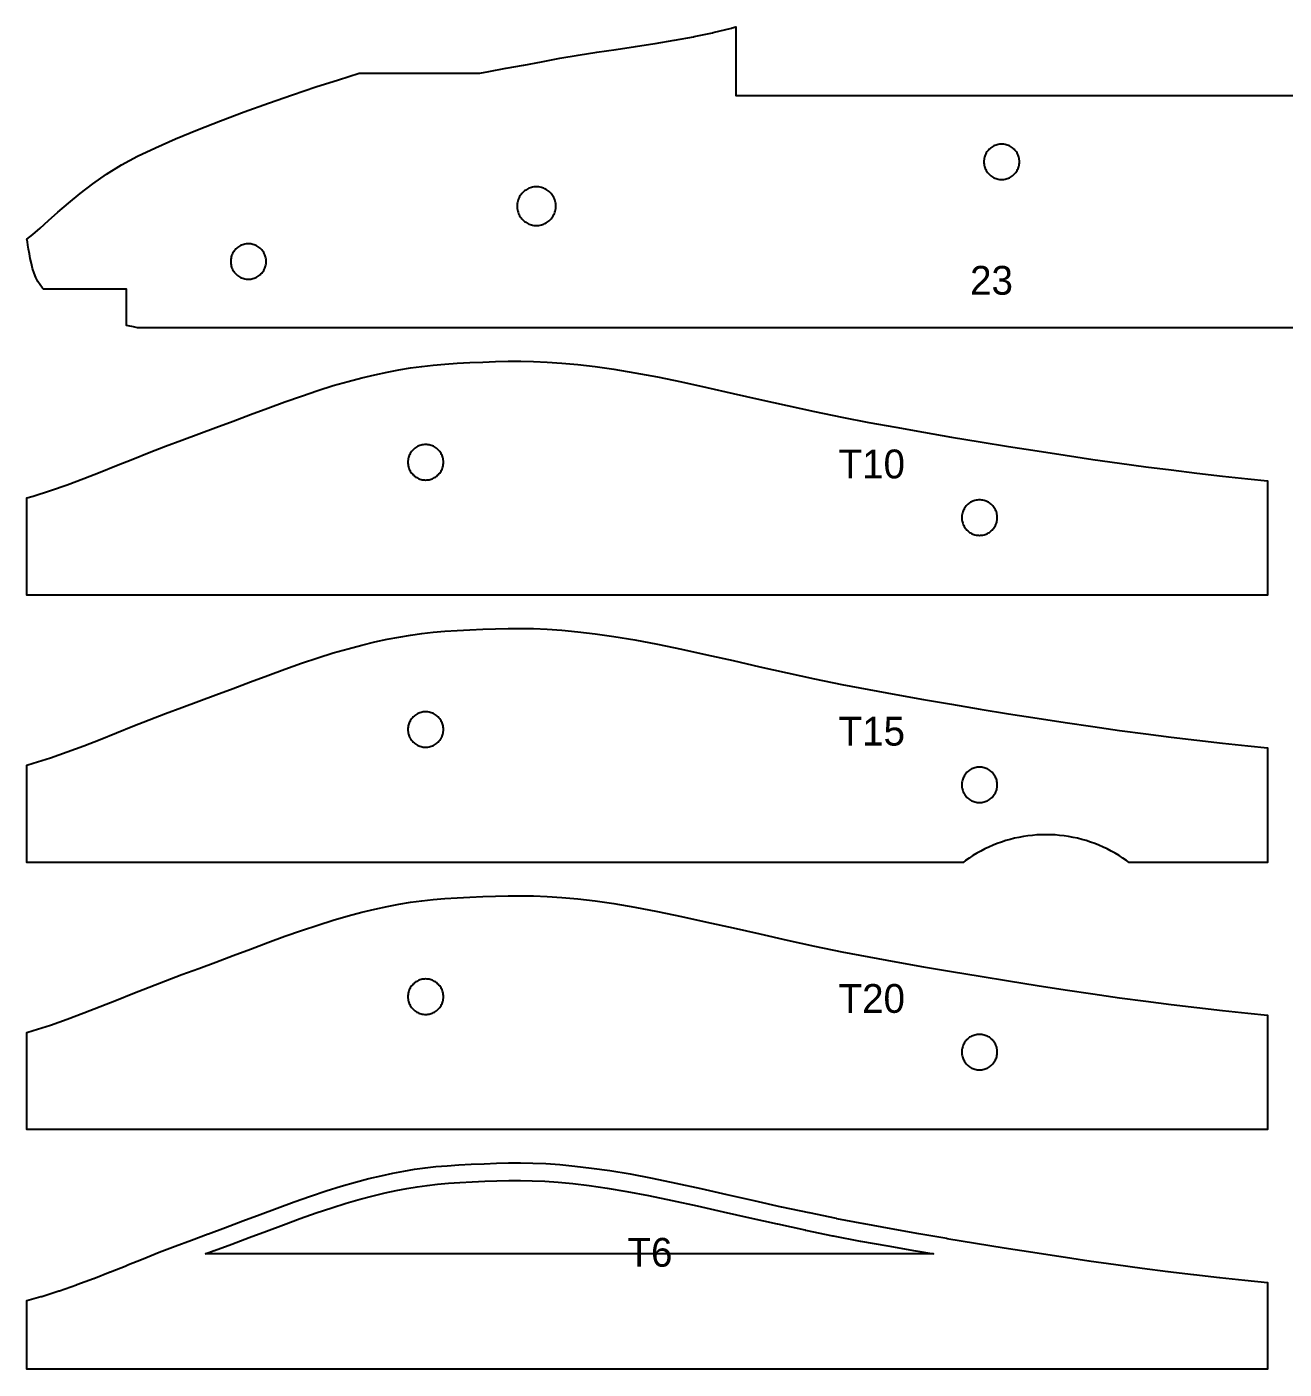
# Model space of a CAD drawing. Header units: metres. Extents: x 6 to 578, y 171 to 394.
# Drawn here: x 6 to 119.5, y 171.3 to 292.5 of the extents above; entities that cross this region are included whole.
import ezdxf

# ---------------------------------------------------------------- set-up
doc = ezdxf.new("R2010")
doc.units = ezdxf.units.M
for name, color, linetype in [('CORTAR', 1, 'Continuous'), ('GRABAR', 5, 'Continuous'), ('GRABAR_RELLENO', 5, 'Continuous')]:
    doc.layers.add(name, color=color, linetype=linetype)

msp = doc.modelspace()

# ---------------------------------------------------------------- linework, layer by layer
at = {"layer": 'CORTAR'}
msp.add_lwpolyline([(192, 265.33), (16, 265.33), (15.63, 265.42), (15.14, 265.53), (15, 265.56), (15, 268.83), (7.5, 268.83), (7.42, 268.92), (7.21, 269.22), (7, 269.53), (6.81, 269.88), (6.66, 270.27), (6.52, 270.7), (6.41, 271.15), (6.31, 271.59), (6.23, 272.03), (6.16, 272.43), (6.1, 272.79), (6.05, 273.1), (6, 273.33), (6.55, 273.78), (7.2, 274.35), (7.95, 275.03), (8.8, 275.79), (9.75, 276.61), (10.8, 277.47), (11.95, 278.34), (13.2, 279.21), (14.55, 280.05), (16, 280.83), (17.61, 281.6), (19.42, 282.39), (21.39, 283.21), (23.47, 284.02), (25.62, 284.83), (27.81, 285.62), (29.98, 286.37), (32.1, 287.09), (34.12, 287.74), (36, 288.33), (46.88, 288.33), (47.71, 288.48), (49.25, 288.77), (49.26, 288.77), (50.83, 289.06), (50.85, 289.06), (52.46, 289.37), (54.1, 289.68), (55.76, 289.95), (57.46, 290.22), (59.19, 290.47), (59.19, 290.47), (60.93, 290.73), (60.95, 290.73), (62.68, 291), (62.71, 291.01), (64.43, 291.3), (64.47, 291.3), (66.17, 291.62), (66.23, 291.63), (67.9, 291.98), (67.97, 292), (69.6, 292.4), (69.68, 292.42), (70, 292.51), (70, 286.33), (182, 286.33)], dxfattribs=at)
for points in [[(95.57, 280.64), (95.55, 280.74), (95.52, 280.84), (95.48, 280.94), (95.43, 281.04), (95.39, 281.13), (95.33, 281.22), (95.27, 281.3), (95.2, 281.38), (95.13, 281.46), (95.05, 281.53), (94.97, 281.6), (94.89, 281.66), (94.8, 281.71), (94.71, 281.76), (94.61, 281.81), (94.51, 281.84), (94.41, 281.87), (94.31, 281.9), (94.21, 281.92), (94.1, 281.93), (94, 281.93), (93.9, 281.93), (93.79, 281.92), (93.69, 281.9), (93.59, 281.87), (93.49, 281.84), (93.39, 281.81), (93.29, 281.76), (93.2, 281.71), (93.11, 281.66), (93.03, 281.6), (92.95, 281.53), (92.87, 281.46), (92.8, 281.38), (92.73, 281.3), (92.67, 281.22), (92.61, 281.13), (92.57, 281.04), (92.52, 280.94), (92.48, 280.84), (92.45, 280.74), (92.43, 280.64), (92.41, 280.54), (92.4, 280.43), (92.4, 280.33), (92.4, 280.22), (92.41, 280.12), (92.43, 280.02), (92.45, 279.92), (92.48, 279.81), (92.52, 279.72), (92.57, 279.62), (92.61, 279.53), (92.67, 279.44), (92.73, 279.36), (92.8, 279.27), (92.87, 279.2), (92.95, 279.13), (93.03, 279.06), (93.11, 279), (93.2, 278.94), (93.29, 278.89), (93.39, 278.85), (93.49, 278.81), (93.59, 278.78), (93.69, 278.76), (93.79, 278.74), (93.9, 278.73), (94, 278.73), (94.1, 278.73), (94.21, 278.74), (94.31, 278.76), (94.41, 278.78), (94.51, 278.81), (94.61, 278.85), (94.71, 278.89), (94.8, 278.94), (94.89, 279), (94.97, 279.06), (95.05, 279.13), (95.13, 279.2), (95.2, 279.27), (95.27, 279.36), (95.33, 279.44), (95.39, 279.53), (95.43, 279.62), (95.48, 279.72), (95.52, 279.81), (95.55, 279.92), (95.57, 280.02), (95.59, 280.12), (95.6, 280.22), (95.6, 280.33), (95.6, 280.43), (95.59, 280.54), (95.57, 280.64)], [(53.46, 277.3), (53.39, 277.39), (53.32, 277.48), (53.24, 277.57), (53.15, 277.65), (53.07, 277.72), (52.97, 277.78), (52.88, 277.84), (52.77, 277.9), (52.67, 277.95), (52.56, 277.99), (52.45, 278.02), (52.34, 278.05), (52.23, 278.06), (52.11, 278.08), (52, 278.08), (51.89, 278.08), (51.77, 278.06), (51.66, 278.05), (51.55, 278.02), (51.44, 277.99), (51.33, 277.95), (51.23, 277.9), (51.12, 277.84), (51.03, 277.78), (50.93, 277.72), (50.85, 277.65), (50.76, 277.57), (50.68, 277.48), (50.61, 277.39), (50.54, 277.3), (50.48, 277.2), (50.43, 277.1), (50.38, 277), (50.34, 276.89), (50.31, 276.78), (50.28, 276.67), (50.26, 276.56), (50.25, 276.44), (50.25, 276.33), (50.25, 276.21), (50.26, 276.1), (50.28, 275.99), (50.31, 275.88), (50.34, 275.77), (50.38, 275.66), (50.43, 275.56), (50.48, 275.45), (50.54, 275.36), (50.61, 275.26), (50.68, 275.18), (50.76, 275.09), (50.85, 275.01), (50.93, 274.94), (51.03, 274.87), (51.12, 274.81), (51.23, 274.76), (51.33, 274.71), (51.44, 274.67), (51.55, 274.64), (51.66, 274.61), (51.77, 274.59), (51.89, 274.58), (52, 274.58), (52.11, 274.58), (52.23, 274.59), (52.34, 274.61), (52.45, 274.64), (52.56, 274.67), (52.67, 274.71), (52.77, 274.76), (52.88, 274.81), (52.97, 274.87), (53.07, 274.94), (53.15, 275.01), (53.24, 275.09), (53.32, 275.18), (53.39, 275.26), (53.46, 275.36), (53.52, 275.45), (53.57, 275.56), (53.62, 275.66), (53.66, 275.77), (53.69, 275.88), (53.72, 275.99), (53.74, 276.1), (53.75, 276.21), (53.75, 276.33), (53.75, 276.44), (53.74, 276.56), (53.72, 276.67), (53.69, 276.78), (53.66, 276.89), (53.62, 277), (53.57, 277.1), (53.52, 277.2), (53.46, 277.3)], [(27.55, 271.74), (27.52, 271.84), (27.48, 271.94), (27.43, 272.04), (27.39, 272.13), (27.33, 272.22), (27.27, 272.3), (27.2, 272.38), (27.13, 272.46), (27.05, 272.53), (26.97, 272.6), (26.89, 272.66), (26.8, 272.71), (26.71, 272.76), (26.61, 272.81), (26.51, 272.84), (26.41, 272.87), (26.31, 272.9), (26.21, 272.92), (26.1, 272.93), (26, 272.93), (25.9, 272.93), (25.79, 272.92), (25.69, 272.9), (25.59, 272.87), (25.49, 272.84), (25.39, 272.81), (25.29, 272.76), (25.2, 272.71), (25.11, 272.66), (25.03, 272.6), (24.95, 272.53), (24.87, 272.46), (24.8, 272.38), (24.73, 272.3), (24.67, 272.22), (24.61, 272.13), (24.57, 272.04), (24.52, 271.94), (24.48, 271.84), (24.45, 271.74), (24.43, 271.64), (24.41, 271.54), (24.4, 271.43), (24.4, 271.33), (24.4, 271.22), (24.41, 271.12), (24.43, 271.02), (24.45, 270.92), (24.48, 270.81), (24.52, 270.72), (24.57, 270.62), (24.61, 270.53), (24.67, 270.44), (24.73, 270.36), (24.8, 270.27), (24.87, 270.2), (24.95, 270.13), (25.03, 270.06), (25.11, 270), (25.2, 269.94), (25.29, 269.89), (25.39, 269.85), (25.49, 269.81), (25.59, 269.78), (25.69, 269.76), (25.79, 269.74), (25.9, 269.73), (26, 269.73), (26.1, 269.73), (26.21, 269.74), (26.31, 269.76), (26.41, 269.78), (26.51, 269.81), (26.61, 269.85), (26.71, 269.89), (26.8, 269.94), (26.89, 270), (26.97, 270.06), (27.05, 270.13), (27.13, 270.2), (27.2, 270.27), (27.27, 270.36), (27.33, 270.44), (27.39, 270.53), (27.43, 270.62), (27.48, 270.72), (27.52, 270.81), (27.55, 270.92), (27.57, 271.02), (27.59, 271.12), (27.6, 271.22), (27.6, 271.33), (27.6, 271.43), (27.59, 271.54), (27.57, 271.64), (27.55, 271.74)], [(9.65, 251.17), (11.14, 251.73), (12.62, 252.31), (14.1, 252.9), (15.56, 253.49), (17.03, 254.07), (18.51, 254.65), (20, 255.2), (21.52, 255.76), (23.06, 256.33), (24.63, 256.92), (26.19, 257.51), (27.75, 258.09), (29.29, 258.65), (30.79, 259.18), (32.26, 259.68), (33.66, 260.12), (35, 260.5), (36.25, 260.83), (37.42, 261.11), (38.53, 261.35), (39.59, 261.55), (40.62, 261.72), (41.65, 261.86), (42.68, 261.97), (43.74, 262.07), (44.84, 262.14), (46, 262.2), (47.17, 262.25), (48.31, 262.3), (49.44, 262.32), (50.58, 262.33), (51.75, 262.31), (52.98, 262.25), (54.3, 262.16), (55.73, 262.03), (57.29, 261.84), (59, 261.6), (60.89, 261.29), (62.93, 260.9), (65.1, 260.45), (67.38, 259.95), (69.75, 259.41), (72.18, 258.87), (74.64, 258.32), (77.11, 257.78), (79.57, 257.27), (82, 256.8), (84.44, 256.36), (86.94, 255.92), (89.48, 255.48), (92.05, 255.05), (94.62, 254.63), (97.19, 254.22), (99.73, 253.83), (102.22, 253.46), (104.65, 253.12), (107, 252.8), (109.31, 252.51), (111.63, 252.23), (113.94, 251.96), (116.22, 251.71), (118, 251.53), (118, 241.2), (88.4, 241.2), (88.4, 241.21), (68.4, 241.21), (68, 241.21), (8, 241.21), (8, 241.2), (6, 241.2), (6, 249.99), (6.58, 250.15), (8.13, 250.65), (9.65, 251.17)], [(43.59, 253.41), (43.57, 253.51), (43.55, 253.62), (43.52, 253.72), (43.48, 253.81), (43.43, 253.91), (43.39, 254), (43.33, 254.09), (43.27, 254.18), (43.2, 254.26), (43.13, 254.33), (43.05, 254.41), (42.97, 254.47), (42.89, 254.53), (42.8, 254.59), (42.71, 254.64), (42.61, 254.68), (42.51, 254.72), (42.41, 254.75), (42.31, 254.77), (42.21, 254.79), (42.1, 254.8), (42, 254.8), (41.9, 254.8), (41.79, 254.79), (41.69, 254.77), (41.59, 254.75), (41.49, 254.72), (41.39, 254.68), (41.29, 254.64), (41.2, 254.59), (41.11, 254.53), (41.03, 254.47), (40.95, 254.41), (40.87, 254.33), (40.8, 254.26), (40.73, 254.18), (40.67, 254.09), (40.61, 254), (40.57, 253.91), (40.52, 253.81), (40.48, 253.72), (40.45, 253.62), (40.43, 253.51), (40.41, 253.41), (40.4, 253.31), (40.4, 253.2), (40.4, 253.1), (40.41, 252.99), (40.43, 252.89), (40.45, 252.79), (40.48, 252.69), (40.52, 252.59), (40.57, 252.49), (40.61, 252.4), (40.67, 252.31), (40.73, 252.23), (40.8, 252.15), (40.87, 252.07), (40.95, 252), (41.03, 251.93), (41.11, 251.87), (41.2, 251.82), (41.29, 251.77), (41.39, 251.72), (41.49, 251.69), (41.59, 251.66), (41.69, 251.63), (41.79, 251.62), (41.9, 251.61), (42, 251.6), (42.1, 251.61), (42.21, 251.62), (42.31, 251.63), (42.41, 251.66), (42.51, 251.69), (42.61, 251.72), (42.71, 251.77), (42.8, 251.82), (42.89, 251.87), (42.97, 251.93), (43.05, 252), (43.13, 252.07), (43.2, 252.15), (43.27, 252.23), (43.33, 252.31), (43.39, 252.4), (43.43, 252.49), (43.48, 252.59), (43.52, 252.69), (43.55, 252.79), (43.57, 252.89), (43.59, 252.99), (43.6, 253.1), (43.6, 253.2), (43.6, 253.31), (43.59, 253.41)], [(93.6, 248.31), (93.59, 248.41), (93.57, 248.51), (93.55, 248.62), (93.52, 248.72), (93.48, 248.81), (93.43, 248.91), (93.39, 249), (93.33, 249.09), (93.27, 249.18), (93.2, 249.26), (93.13, 249.33), (93.05, 249.41), (92.97, 249.47), (92.89, 249.53), (92.8, 249.59), (92.71, 249.64), (92.61, 249.68), (92.51, 249.72), (92.41, 249.75), (92.31, 249.77), (92.21, 249.79), (92.1, 249.8), (92, 249.8), (91.9, 249.8), (91.79, 249.79), (91.69, 249.77), (91.59, 249.75), (91.49, 249.72), (91.39, 249.68), (91.29, 249.64), (91.2, 249.59), (91.11, 249.53), (91.03, 249.47), (90.95, 249.41), (90.87, 249.33), (90.8, 249.26), (90.73, 249.18), (90.67, 249.09), (90.61, 249), (90.57, 248.91), (90.52, 248.81), (90.48, 248.72), (90.45, 248.62), (90.43, 248.51), (90.41, 248.41), (90.4, 248.31), (90.4, 248.2), (90.4, 248.1), (90.41, 247.99), (90.43, 247.89), (90.45, 247.79), (90.48, 247.69), (90.52, 247.59), (90.57, 247.49), (90.61, 247.4), (90.67, 247.31), (90.73, 247.23), (90.8, 247.15), (90.87, 247.07), (90.95, 247), (91.03, 246.93), (91.11, 246.87), (91.2, 246.82), (91.29, 246.77), (91.39, 246.72), (91.49, 246.69), (91.59, 246.66), (91.69, 246.63), (91.79, 246.62), (91.9, 246.61), (92, 246.6), (92.1, 246.61), (92.21, 246.62), (92.31, 246.63), (92.41, 246.66), (92.51, 246.69), (92.61, 246.72), (92.71, 246.77), (92.8, 246.82), (92.89, 246.87), (92.97, 246.93), (93.05, 247), (93.13, 247.07), (93.2, 247.15), (93.27, 247.23), (93.33, 247.31), (93.39, 247.4), (93.43, 247.49), (93.48, 247.59), (93.52, 247.69), (93.55, 247.79), (93.57, 247.89), (93.59, 247.99), (93.6, 248.1), (93.6, 248.2), (93.6, 248.31)], [(9.65, 227.05), (11.14, 227.6), (12.62, 228.18), (14.1, 228.77), (15.56, 229.36), (17.03, 229.95), (18.51, 230.52), (20, 231.07), (21.52, 231.63), (23.06, 232.21), (24.63, 232.79), (26.19, 233.38), (27.75, 233.96), (29.29, 234.52), (30.79, 235.06), (32.26, 235.55), (33.66, 235.99), (35, 236.37), (36.25, 236.7), (37.42, 236.98), (38.53, 237.22), (39.59, 237.42), (40.62, 237.59), (41.65, 237.73), (42.68, 237.85), (43.74, 237.94), (44.84, 238.01), (46, 238.07), (47.17, 238.13), (48.31, 238.17), (49.44, 238.2), (50.58, 238.2), (51.75, 238.18), (52.98, 238.13), (54.3, 238.04), (55.73, 237.9), (57.29, 237.72), (59, 237.47), (60.89, 237.16), (62.93, 236.77), (65.1, 236.32), (67.38, 235.82), (69.75, 235.29), (72.18, 234.74), (74.64, 234.19), (77.11, 233.65), (79.57, 233.14), (82, 232.67), (84.44, 232.23), (86.94, 231.79), (89.48, 231.35), (92.05, 230.92), (94.62, 230.5), (97.19, 230.09), (99.73, 229.7), (102.22, 229.33), (104.65, 228.99), (107, 228.67), (109.31, 228.38), (111.63, 228.1), (113.94, 227.83), (116.22, 227.59), (118, 227.41), (118, 217.08), (118, 217.07), (105.5, 217.07), (105.28, 217.24), (104.94, 217.47), (104.6, 217.69), (104.25, 217.9), (103.89, 218.1), (103.53, 218.29), (103.16, 218.46), (102.78, 218.62), (102.4, 218.77), (102.02, 218.91), (101.63, 219.04), (101.24, 219.15), (100.84, 219.25), (100.44, 219.33), (100.04, 219.41), (99.63, 219.47), (99.23, 219.51), (98.82, 219.55), (98.41, 219.57), (98, 219.57), (97.59, 219.57), (97.18, 219.55), (96.77, 219.51), (96.37, 219.47), (95.96, 219.41), (95.56, 219.33), (95.16, 219.25), (94.76, 219.15), (94.37, 219.04), (93.98, 218.91), (93.6, 218.77), (93.22, 218.62), (92.84, 218.46), (92.47, 218.29), (92.11, 218.1), (91.75, 217.9), (91.4, 217.69), (91.06, 217.47), (90.72, 217.24), (90.52, 217.08), (88.4, 217.08), (78, 217.08), (68.4, 217.08), (68, 217.08), (8, 217.08), (8, 217.07), (6, 217.07), (6, 225.86), (6.58, 226.02), (8.13, 226.52), (9.65, 227.05)], [(43.59, 229.28), (43.57, 229.39), (43.55, 229.49), (43.52, 229.59), (43.48, 229.69), (43.43, 229.78), (43.39, 229.87), (43.33, 229.96), (43.27, 230.05), (43.2, 230.13), (43.13, 230.21), (43.05, 230.28), (42.97, 230.34), (42.89, 230.41), (42.8, 230.46), (42.71, 230.51), (42.61, 230.55), (42.51, 230.59), (42.41, 230.62), (42.31, 230.64), (42.21, 230.66), (42.1, 230.67), (42, 230.67), (41.9, 230.67), (41.79, 230.66), (41.69, 230.64), (41.59, 230.62), (41.49, 230.59), (41.39, 230.55), (41.29, 230.51), (41.2, 230.46), (41.11, 230.41), (41.03, 230.34), (40.95, 230.28), (40.87, 230.21), (40.8, 230.13), (40.73, 230.05), (40.67, 229.96), (40.61, 229.87), (40.57, 229.78), (40.52, 229.69), (40.48, 229.59), (40.45, 229.49), (40.43, 229.39), (40.41, 229.28), (40.4, 229.18), (40.4, 229.07), (40.4, 228.97), (40.41, 228.87), (40.43, 228.76), (40.45, 228.66), (40.48, 228.56), (40.52, 228.46), (40.57, 228.37), (40.61, 228.27), (40.67, 228.19), (40.73, 228.1), (40.8, 228.02), (40.87, 227.94), (40.95, 227.87), (41.03, 227.81), (41.11, 227.74), (41.2, 227.69), (41.29, 227.64), (41.39, 227.6), (41.49, 227.56), (41.59, 227.53), (41.69, 227.51), (41.79, 227.49), (41.9, 227.48), (42, 227.47), (42.1, 227.48), (42.21, 227.49), (42.31, 227.51), (42.41, 227.53), (42.51, 227.56), (42.61, 227.6), (42.71, 227.64), (42.8, 227.69), (42.89, 227.74), (42.97, 227.81), (43.05, 227.87), (43.13, 227.94), (43.2, 228.02), (43.27, 228.1), (43.33, 228.19), (43.39, 228.27), (43.43, 228.37), (43.48, 228.46), (43.52, 228.56), (43.55, 228.66), (43.57, 228.76), (43.59, 228.87), (43.6, 228.97), (43.6, 229.07), (43.6, 229.18), (43.59, 229.28)], [(93.6, 224.18), (93.59, 224.28), (93.57, 224.39), (93.55, 224.49), (93.52, 224.59), (93.48, 224.69), (93.43, 224.78), (93.39, 224.87), (93.33, 224.96), (93.27, 225.05), (93.2, 225.13), (93.13, 225.21), (93.05, 225.28), (92.97, 225.34), (92.89, 225.41), (92.8, 225.46), (92.71, 225.51), (92.61, 225.55), (92.51, 225.59), (92.41, 225.62), (92.31, 225.64), (92.21, 225.66), (92.1, 225.67), (92, 225.67), (91.9, 225.67), (91.79, 225.66), (91.69, 225.64), (91.59, 225.62), (91.49, 225.59), (91.39, 225.55), (91.29, 225.51), (91.2, 225.46), (91.11, 225.41), (91.03, 225.34), (90.95, 225.28), (90.87, 225.21), (90.8, 225.13), (90.73, 225.05), (90.67, 224.96), (90.61, 224.87), (90.57, 224.78), (90.52, 224.69), (90.48, 224.59), (90.45, 224.49), (90.43, 224.39), (90.41, 224.28), (90.4, 224.18), (90.4, 224.07), (90.4, 223.97), (90.41, 223.87), (90.43, 223.76), (90.45, 223.66), (90.48, 223.56), (90.52, 223.46), (90.57, 223.37), (90.61, 223.27), (90.67, 223.19), (90.73, 223.1), (90.8, 223.02), (90.87, 222.94), (90.95, 222.87), (91.03, 222.81), (91.11, 222.74), (91.2, 222.69), (91.29, 222.64), (91.39, 222.6), (91.49, 222.56), (91.59, 222.53), (91.69, 222.51), (91.79, 222.49), (91.9, 222.48), (92, 222.47), (92.1, 222.48), (92.21, 222.49), (92.31, 222.51), (92.41, 222.53), (92.51, 222.56), (92.61, 222.6), (92.71, 222.64), (92.8, 222.69), (92.89, 222.74), (92.97, 222.81), (93.05, 222.87), (93.13, 222.94), (93.2, 223.02), (93.27, 223.1), (93.33, 223.19), (93.39, 223.27), (93.43, 223.37), (93.48, 223.46), (93.52, 223.56), (93.55, 223.66), (93.57, 223.76), (93.59, 223.87), (93.6, 223.97), (93.6, 224.07), (93.6, 224.18)], [(9.65, 202.92), (11.14, 203.48), (12.62, 204.05), (14.1, 204.64), (15.56, 205.23), (17.03, 205.82), (18.51, 206.39), (20, 206.95), (21.52, 207.5), (23.06, 208.08), (24.63, 208.67), (26.19, 209.25), (27.75, 209.84), (29.29, 210.4), (30.79, 210.93), (32.26, 211.42), (33.66, 211.86), (35, 212.25), (36.25, 212.57), (37.42, 212.85), (38.53, 213.09), (39.59, 213.3), (40.62, 213.47), (41.65, 213.61), (42.68, 213.72), (43.74, 213.81), (44.84, 213.89), (46, 213.95), (47.17, 214), (48.31, 214.04), (49.44, 214.07), (50.58, 214.07), (51.75, 214.05), (52.98, 214), (54.3, 213.91), (55.73, 213.77), (57.29, 213.59), (59, 213.35), (60.89, 213.03), (62.93, 212.64), (65.1, 212.19), (67.38, 211.69), (69.75, 211.16), (72.18, 210.61), (74.64, 210.06), (77.11, 209.52), (79.57, 209.01), (82, 208.55), (84.44, 208.11), (86.94, 207.66), (89.48, 207.23), (92.05, 206.79), (94.62, 206.37), (97.19, 205.97), (99.73, 205.58), (102.22, 205.21), (104.65, 204.86), (107, 204.55), (109.31, 204.25), (111.63, 203.97), (113.94, 203.71), (116.22, 203.46), (118, 203.28), (118, 192.95), (68.4, 192.95), (68.4, 192.96), (8, 192.96), (8, 192.95), (6, 192.95), (6, 201.73), (6.58, 201.9), (8.13, 202.39), (9.65, 202.92)], [(43.59, 205.16), (43.57, 205.26), (43.55, 205.36), (43.52, 205.46), (43.48, 205.56), (43.43, 205.66), (43.39, 205.75), (43.33, 205.84), (43.27, 205.92), (43.2, 206), (43.13, 206.08), (43.05, 206.15), (42.97, 206.22), (42.89, 206.28), (42.8, 206.33), (42.71, 206.38), (42.61, 206.43), (42.51, 206.46), (42.41, 206.49), (42.31, 206.52), (42.21, 206.53), (42.1, 206.54), (42, 206.55), (41.9, 206.54), (41.79, 206.53), (41.69, 206.52), (41.59, 206.49), (41.49, 206.46), (41.39, 206.43), (41.29, 206.38), (41.2, 206.33), (41.11, 206.28), (41.03, 206.22), (40.95, 206.15), (40.87, 206.08), (40.8, 206), (40.73, 205.92), (40.67, 205.84), (40.61, 205.75), (40.57, 205.66), (40.52, 205.56), (40.48, 205.46), (40.45, 205.36), (40.43, 205.26), (40.41, 205.16), (40.4, 205.05), (40.4, 204.95), (40.4, 204.84), (40.41, 204.74), (40.43, 204.64), (40.45, 204.53), (40.48, 204.43), (40.52, 204.34), (40.57, 204.24), (40.61, 204.15), (40.67, 204.06), (40.73, 203.97), (40.8, 203.89), (40.87, 203.82), (40.95, 203.74), (41.03, 203.68), (41.11, 203.62), (41.2, 203.56), (41.29, 203.51), (41.39, 203.47), (41.49, 203.43), (41.59, 203.4), (41.69, 203.38), (41.79, 203.36), (41.9, 203.35), (42, 203.35), (42.1, 203.35), (42.21, 203.36), (42.31, 203.38), (42.41, 203.4), (42.51, 203.43), (42.61, 203.47), (42.71, 203.51), (42.8, 203.56), (42.89, 203.62), (42.97, 203.68), (43.05, 203.74), (43.13, 203.82), (43.2, 203.89), (43.27, 203.97), (43.33, 204.06), (43.39, 204.15), (43.43, 204.24), (43.48, 204.34), (43.52, 204.43), (43.55, 204.53), (43.57, 204.64), (43.59, 204.74), (43.6, 204.84), (43.6, 204.95), (43.6, 205.05), (43.59, 205.16)], [(93.6, 200.05), (93.59, 200.16), (93.57, 200.26), (93.55, 200.36), (93.52, 200.46), (93.48, 200.56), (93.43, 200.66), (93.39, 200.75), (93.33, 200.84), (93.27, 200.92), (93.2, 201), (93.13, 201.08), (93.05, 201.15), (92.97, 201.22), (92.89, 201.28), (92.8, 201.33), (92.71, 201.38), (92.61, 201.43), (92.51, 201.46), (92.41, 201.49), (92.31, 201.52), (92.21, 201.53), (92.1, 201.54), (92, 201.55), (91.9, 201.54), (91.79, 201.53), (91.69, 201.52), (91.59, 201.49), (91.49, 201.46), (91.39, 201.43), (91.29, 201.38), (91.2, 201.33), (91.11, 201.28), (91.03, 201.22), (90.95, 201.15), (90.87, 201.08), (90.8, 201), (90.73, 200.92), (90.67, 200.84), (90.61, 200.75), (90.57, 200.66), (90.52, 200.56), (90.48, 200.46), (90.45, 200.36), (90.43, 200.26), (90.41, 200.16), (90.4, 200.05), (90.4, 199.95), (90.4, 199.84), (90.41, 199.74), (90.43, 199.64), (90.45, 199.53), (90.48, 199.43), (90.52, 199.34), (90.57, 199.24), (90.61, 199.15), (90.67, 199.06), (90.73, 198.97), (90.8, 198.89), (90.87, 198.82), (90.95, 198.74), (91.03, 198.68), (91.11, 198.62), (91.2, 198.56), (91.29, 198.51), (91.39, 198.47), (91.49, 198.43), (91.59, 198.4), (91.69, 198.38), (91.79, 198.36), (91.9, 198.35), (92, 198.35), (92.1, 198.35), (92.21, 198.36), (92.31, 198.38), (92.41, 198.4), (92.51, 198.43), (92.61, 198.47), (92.71, 198.51), (92.8, 198.56), (92.89, 198.62), (92.97, 198.68), (93.05, 198.74), (93.13, 198.82), (93.2, 198.89), (93.27, 198.97), (93.33, 199.06), (93.39, 199.15), (93.43, 199.24), (93.48, 199.34), (93.52, 199.43), (93.55, 199.53), (93.57, 199.64), (93.59, 199.74), (93.6, 199.84), (93.6, 199.95), (93.6, 200.05)], [(7.26, 177.87), (7.34, 177.89), (8.89, 178.38), (8.95, 178.4), (10.47, 178.93), (10.52, 178.95), (12.02, 179.51), (12.05, 179.52), (13.53, 180.1), (13.55, 180.11), (15.02, 180.69), (15.03, 180.7), (16.49, 181.29), (17.95, 181.87), (19.4, 182.43), (20.86, 182.97), (22.38, 183.53), (22.39, 183.53), (23.94, 184.11), (23.94, 184.11), (25.51, 184.7), (27.07, 185.29), (28.61, 185.86), (30.13, 186.42), (31.61, 186.94), (33.03, 187.42), (34.38, 187.84), (35.66, 188.21), (36.86, 188.52), (37.98, 188.79), (39.03, 189.02), (40.03, 189.21), (41, 189.37), (41.95, 189.5), (42.93, 189.61), (43.93, 189.69), (44.99, 189.76), (46.12, 189.82), (47.28, 189.87), (48.39, 189.92), (49.47, 189.94), (50.56, 189.95), (51.67, 189.93), (52.84, 189.88), (54.1, 189.79), (55.46, 189.66), (56.96, 189.48), (58.62, 189.25), (60.45, 188.95), (62.44, 188.56), (64.58, 188.12), (66.84, 187.62), (69.2, 187.09), (71.62, 186.55), (71.63, 186.54), (74.09, 185.99), (74.11, 185.99), (76.58, 185.45), (76.61, 185.45), (79.07, 184.94), (79.1, 184.93), (81.53, 184.47), (81.55, 184.46), (83.99, 184.02), (84, 184.02), (86.5, 183.58), (86.51, 183.57), (89.05, 183.14), (89.06, 183.13), (91.63, 182.7), (91.64, 182.7), (94.22, 182.28), (94.23, 182.28), (96.8, 181.87), (96.81, 181.87), (99.35, 181.48), (99.37, 181.48), (101.86, 181.11), (101.87, 181.1), (104.3, 180.76), (104.32, 180.76), (106.67, 180.44), (106.68, 180.44), (109, 180.15), (109.01, 180.14), (111.33, 179.86), (111.35, 179.86), (113.65, 179.6), (113.67, 179.59), (115.95, 179.35), (115.96, 179.35), (118, 179.14), (118, 171.32), (68.4, 171.32), (68.4, 171.33), (8, 171.33), (8, 171.32), (6, 171.32), (6, 177.51), (7.26, 177.87)]]:
    msp.add_lwpolyline(points, close=True, dxfattribs=at)
at = {"layer": 'GRABAR_RELLENO'}
msp.add_lwpolyline([(22.09, 181.72), (22.92, 182.02), (22.93, 182.03), (22.94, 182.03), (22.95, 182.03), (24.5, 182.61), (24.5, 182.61), (24.51, 182.61), (24.51, 182.61), (26.07, 183.2), (27.63, 183.79), (29.17, 184.36), (30.67, 184.91), (32.13, 185.43), (33.53, 185.9), (34.84, 186.31), (36.08, 186.67), (37.25, 186.97), (38.34, 187.23), (39.35, 187.45), (40.31, 187.63), (41.23, 187.78), (42.15, 187.91), (43.08, 188.01), (44.05, 188.1), (45.08, 188.17), (46.2, 188.23), (47.34, 188.28), (48.44, 188.32), (49.5, 188.34), (50.55, 188.35), (51.62, 188.33), (52.75, 188.28), (53.97, 188.2), (55.29, 188.07), (56.76, 187.89), (58.38, 187.67), (60.16, 187.37), (62.13, 187), (64.25, 186.55), (66.5, 186.06), (68.85, 185.53), (71.27, 184.99), (71.27, 184.99), (71.28, 184.98), (71.28, 184.98), (73.74, 184.43), (73.75, 184.43), (73.76, 184.43), (73.77, 184.43), (76.24, 183.89), (76.25, 183.89), (76.27, 183.88), (76.28, 183.88), (78.74, 183.37), (78.75, 183.37), (78.79, 183.36), (78.8, 183.36), (81.23, 182.89), (81.23, 182.89), (81.26, 182.89), (81.27, 182.89), (83.71, 182.44), (83.71, 182.44), (83.72, 182.44), (83.72, 182.44), (86.22, 182), (86.23, 182), (86.24, 182), (86.24, 182), (87.84, 181.72), (22.09, 181.72)], close=True, dxfattribs=at)

# ---------------------------------------------------------------- texts
at = {"layer": 'GRABAR'}
for s, p in [('23', (91.15, 268.33)), ('T10', (79.28, 251.75)), ('T15', (79.28, 227.62)), ('T20', (79.28, 203.49)), ('T6', (60.22, 180.57))]:
    msp.add_text(s, height=2.6, dxfattribs=at).set_placement(p)

doc.saveas('drawing.dxf')
